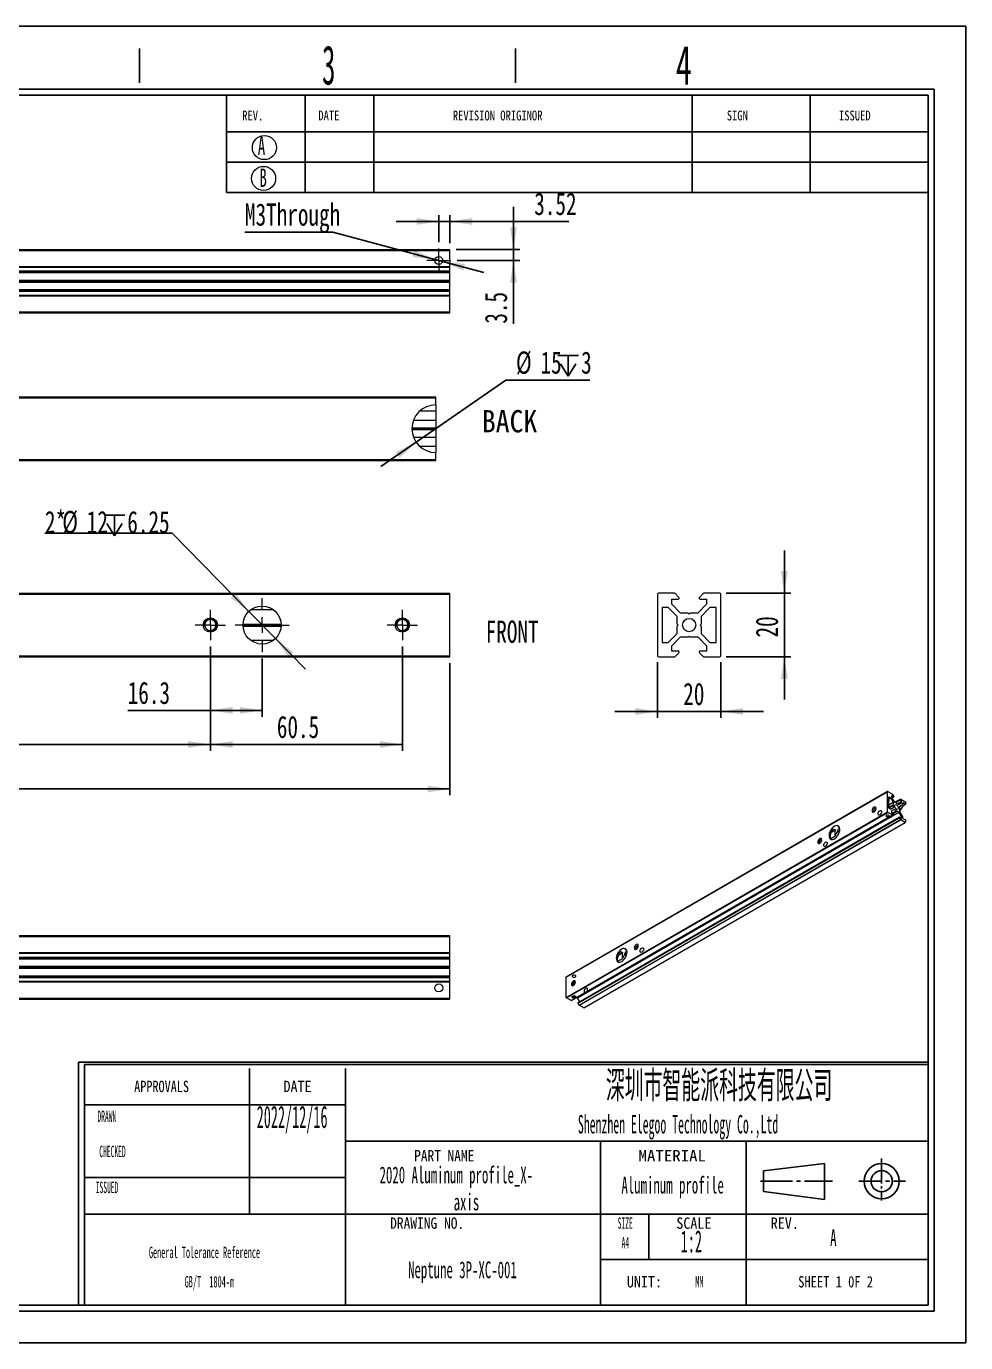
# Model space of a CAD drawing. Header units: millimetres. Extents: x 2 to 295, y 1 to 209.
# Drawn here: x 147.1 to 295.1, y 1.3 to 208.7 of the extents above; entities that cross this region are included whole.
import ezdxf

# ---------------------------------------------------------------- set-up
doc = ezdxf.new("R2010")
doc.units = ezdxf.units.MM
doc.linetypes.add('CENTER', pattern=[10.16, 6.35, -1.27, 1.27, -1.27])
doc.layers.add('DIM', color=5, linetype='Continuous')
doc.layers.add('SLD-0', color=179, linetype='Continuous')
doc.layers.add('中心线', color=1, linetype='CENTER', lineweight=15)
doc.styles.add('SLDTEXTSTYLE0', font='TXT', dxfattribs={"width": 0.56})
doc.styles.add('SLDTEXTSTYLE1', font='TXT', dxfattribs={"width": 0.469})
doc.styles.add('SLDTEXTSTYLE10', font='TXT', dxfattribs={"width": 0.862222})
doc.styles.add('SLDTEXTSTYLE11', font='TXT', dxfattribs={"width": 1.089})
doc.styles.add('SLDTEXTSTYLE12', font='TXT', dxfattribs={"width": 0.56, "bigfont": 'bigfont'})
doc.styles.add('SLDTEXTSTYLE13', font='TXT', dxfattribs={"width": 0.805625})
doc.styles.add('SLDTEXTSTYLE14', font='TXT', dxfattribs={"width": 0.7})
doc.styles.add('SLDTEXTSTYLE16', font='TXT', dxfattribs={"width": 0.915937})
doc.styles.add('SLDTEXTSTYLE3', font='TXT', dxfattribs={"width": 0.484})
doc.styles.add('SLDTEXTSTYLE4', font='TXT', dxfattribs={"width": 0.40535})
doc.styles.add('SLDTEXTSTYLE5', font='TXT', dxfattribs={"width": 0.6})
doc.styles.add('SLDTEXTSTYLE6', font='TXT', dxfattribs={"width": 0.5025})
doc.styles.add('SLDTEXTSTYLE7', font='TXT', dxfattribs={"width": 0.9075})
doc.styles.add('SLDTEXTSTYLE8', font='TXT', dxfattribs={"width": 0.870455})
doc.styles.add('SLDTEXTSTYLE9', font='TXT', dxfattribs={"width": 0.7865})
doc.dimstyles.new('SLDDIMSTYLE0', dxfattribs={"dimtxt": 3.5, "dimasz": 3.5, "dimexe": 0, "dimexo": 0.0625, "dimgap": 0.875, "dimtad": 2, "dimlfac": 2, "dimrnd": 1e-09, "dimzin": 12, "dimdsep": 46, "dimtxsty": 'SLDTEXTSTYLE1', "dimsah": 1, "dimcen": 0.09, "dimadec": 0, "dimazin": 3, "dimtfac": 1, "dimtofl": 0, "dimtmove": 0, "dimatfit": 3, "dimfxl": 0, "dimfrac": 2, "dimtolj": 1, "dimtzin": 12, "dimarcsym": 0})
doc.dimstyles.new('SLDDIMSTYLE2', dxfattribs={"dimtxt": 3.5, "dimasz": 3.5, "dimexe": 0, "dimexo": 0.0625, "dimgap": 0.875, "dimtad": 0, "dimtih": 1, "dimtoh": 1, "dimlfac": 2, "dimrnd": 1e-09, "dimzin": 12, "dimdsep": 46, "dimtxsty": 'SLDTEXTSTYLE1', "dimsah": 1, "dimcen": 0, "dimadec": 0, "dimazin": 3, "dimtfac": 1, "dimtmove": 0, "dimatfit": 3, "dimfxl": 0, "dimfrac": 2, "dimtolj": 1, "dimtzin": 12, "dimarcsym": 0})
doc.dimstyles.new('SLDDIMSTYLE3', dxfattribs={"dimtxt": 3.5, "dimasz": 3.5, "dimexe": 0, "dimexo": 0.0625, "dimgap": 0.875, "dimtad": 2, "dimlfac": 2, "dimrnd": 1e-09, "dimzin": 12, "dimdsep": 46, "dimtxsty": 'SLDTEXTSTYLE1', "dimsah": 1, "dimcen": 0.09, "dimadec": 0, "dimazin": 3, "dimtfac": 1, "dimtmove": 0, "dimatfit": 0, "dimfxl": 0, "dimfrac": 2, "dimtolj": 1, "dimtzin": 12, "dimarcsym": 0})
doc.dimstyles.new('SLDDIMSTYLE4', dxfattribs={"dimtxt": 3.5, "dimasz": 3.5, "dimexe": 0, "dimexo": 0.0625, "dimgap": 0.875, "dimtad": 0, "dimtih": 1, "dimtoh": 1, "dimlfac": 2, "dimrnd": 1e-09, "dimzin": 12, "dimdsep": 46, "dimtxsty": 'SLDTEXTSTYLE1', "dimsah": 1, "dimcen": 0, "dimadec": 0, "dimazin": 3, "dimtfac": 1, "dimtmove": 0, "dimatfit": 3, "dimfxl": 0, "dimfrac": 2, "dimtolj": 1, "dimtzin": 12, "dimarcsym": 0})
doc.dimstyles.new('SLDDIMSTYLE7', dxfattribs={"dimtxt": 3.5, "dimasz": 3.5, "dimexe": 0, "dimexo": 0.0625, "dimgap": 0.875, "dimtad": 0, "dimtih": 1, "dimtoh": 1, "dimlfac": 2, "dimrnd": 1e-09, "dimzin": 12, "dimdsep": 46, "dimtxsty": 'SLDTEXTSTYLE1', "dimsah": 1, "dimcen": 0, "dimadec": 0, "dimazin": 3, "dimtfac": 1, "dimtofl": 0, "dimtmove": 1, "dimatfit": 3, "dimfxl": 0, "dimfrac": 2, "dimtolj": 1, "dimtzin": 12, "dimarcsym": 0})

# ---------------------------------------------------------------- blocks, each defined once
blk = doc.blocks.new('SW_NOTE_0')
at = {"layer": 'SLD-0', "color": 0, "attachment_point": 2, "style": 'SLDTEXTSTYLE0'}
for s, insert, char_height in [('2020 Aluminum profile_X-', (15.08, 3.41), 2.6458), ('axis', (16.67, -0.85), 2.646)]:
    blk.add_mtext(s, dxfattribs=dict(at, insert=insert, char_height=char_height))
blk = doc.blocks.new('SW_NOTE_3')
at = {"layer": 'SLD-0', "color": 0, "char_height": 1.7927, "attachment_point": 2, "style": 'SLDTEXTSTYLE3'}
for s, insert in [('General Tolerance Reference', (12.75, 2.31)), ('GB/T  1804-m', (13.51, -2.32))]:
    blk.add_mtext(s, dxfattribs=dict(at, insert=insert))
blk = doc.blocks.new('_D')
at = {"layer": 'DIM'}
for p, q in [((34.86, 108.5), (34.86, 87.53)), ((213.86, 108.35), (213.86, 87.53)), ((34.86, 88.53), (213.86, 88.53))]:
    blk.add_line(p, q, dxfattribs=at)
for points in [[(34.86, 88.53), (38.36, 87.99), (38.36, 89.07)], [(213.86, 88.53), (210.36, 89.07), (210.36, 87.99)]]:
    blk.add_solid(points, dxfattribs=at)
at = {"layer": 'DIM', "insert": (121.44, 93.04), "char_height": 3.5, "attachment_point": 1, "style": 'SLDTEXTSTYLE14'}
blk.add_mtext('358', dxfattribs=at)
blk = doc.blocks.new('_D_1')
at = {"layer": 'DIM'}
for p, q in [((176.11, 110.97), (176.11, 94.54)), ((206.36, 110.97), (206.36, 94.54)), ((176.11, 95.54), (206.36, 95.54))]:
    blk.add_line(p, q, dxfattribs=at)
for points in [[(176.11, 95.54), (179.61, 95), (179.61, 96.07)], [(206.36, 95.54), (202.86, 96.07), (202.86, 95)]]:
    blk.add_solid(points, dxfattribs=at)
at = {"layer": 'DIM', "insert": (186.59, 100.05), "char_height": 3.5, "attachment_point": 1, "style": 'SLDTEXTSTYLE14'}
blk.add_mtext('60.5', dxfattribs=at)
blk = doc.blocks.new('SW_SYMBOL_HOLE_DEPTH')
at = {"layer": 'DIM', "color": 0}
for p, q in [((0, 875), (800, 875)), ((100, 555), (400, 75)), ((400, 875), (400, 75)), ((700, 555), (400, 75))]:
    blk.add_line(p, q, dxfattribs=at)
blk = doc.blocks.new('_D_4')
at = {"layer": 'DIM'}
for p, q in [((170.07, 128.82), (150.05, 128.82)), ((182.16, 116.49), (170.07, 128.82)), ((186.36, 112.21), (182.16, 116.49)), ((186.36, 112.21), (191.08, 107.4))]:
    blk.add_line(p, q, dxfattribs=at)
for points in [[(182.16, 116.49), (180.09, 119.37), (179.33, 118.61)], [(186.36, 112.21), (188.43, 109.33), (189.2, 110.09)]]:
    blk.add_solid(points, dxfattribs=at)
at = {"layer": 'DIM', "xscale": 0.004072727272727273, "yscale": 0.004072727272727273, "zscale": 0.004072727272727273}
blk.add_blockref('SW_SYMBOL_HOLE_DEPTH', (159.37, 128.1), dxfattribs=at)
at = {"layer": 'DIM', "char_height": 3.5, "attachment_point": 1, "style": 'SLDTEXTSTYLE14'}
for s, insert in [('2*', (150.05, 132.33)), ('%%c', (152.78, 132.33)), ('12', (156.64, 132.33)), ('6.25', (163.03, 132.33))]:
    blk.add_mtext(s, dxfattribs=dict(at, insert=insert))
blk = doc.blocks.new('_D_7')
at = {"layer": 'DIM'}
for p, q in [((73.91, 113.35), (73.91, 94.54)), ((176.11, 110.97), (176.11, 94.54)), ((73.91, 95.54), (176.11, 95.54))]:
    blk.add_line(p, q, dxfattribs=at)
for points in [[(73.91, 95.54), (77.41, 95), (77.41, 96.07)], [(176.11, 95.54), (172.61, 96.07), (172.61, 95)]]:
    blk.add_solid(points, dxfattribs=at)
at = {"layer": 'DIM', "char_height": 3.5, "attachment_point": 1, "style": 'SLDTEXTSTYLE14'}
for s, insert in [('204.4', (125.65, 100.05)), ('%%p', (132.46, 100.05)), ('0.05', (134.9, 100.05))]:
    blk.add_mtext(s, dxfattribs=dict(at, insert=insert))
blk = doc.blocks.new('_D_8')
at = {"layer": 'DIM'}
for p, q in [((176.11, 110.97), (176.11, 99.91)), ((184.26, 109.1), (184.26, 99.91)), ((176.11, 100.91), (163.09, 100.91)), ((176.11, 100.91), (184.26, 100.91))]:
    blk.add_line(p, q, dxfattribs=at)
for points in [[(176.11, 100.91), (179.61, 100.37), (179.61, 101.45)], [(184.26, 100.91), (180.76, 101.45), (180.76, 100.37)]]:
    blk.add_solid(points, dxfattribs=at)
at = {"layer": 'DIM', "insert": (163.09, 105.42), "char_height": 3.5, "attachment_point": 1, "style": 'SLDTEXTSTYLE14'}
blk.add_mtext('16.3', dxfattribs=at)
blk = doc.blocks.new('SW_CENTERMARKSYMBOL_3')
at = {"layer": '中心线', "color": 0}
for p, q in [((0, 1.25), (0, 2.375)), ((-1.25, 0), (-2.375, 0)), ((0, 0), (-1.25, 0)), ((0, 0), (0, 1.25)), ((0, 0), (0, -1.25)), ((0, 0), (1.25, 0)), ((1.25, 0), (2.375, 0)), ((0, -1.25), (0, -2.375))]:
    blk.add_line(p, q, dxfattribs=at)
blk = doc.blocks.new('SW_CENTERMARKSYMBOL_4')
at = {"layer": '中心线', "color": 0}
for p, q in [((0, 2.5), (0, 4.25)), ((-2.5, 0), (-4.25, 0)), ((0, 0), (-1.25, 0)), ((0, 0), (0, 1.25)), ((0, 0), (0, -1.25)), ((0, 0), (1.25, 0)), ((2.5, 0), (4.25, 0)), ((0, -2.5), (0, -4.25))]:
    blk.add_line(p, q, dxfattribs=at)
blk = doc.blocks.new('SW_CENTERMARKSYMBOL_5')
at = {"layer": '中心线', "color": 0}
for p, q in [((0, 1.25), (0, 2.375)), ((-1.25, 0), (-2.375, 0)), ((0, 0), (-1.25, 0)), ((0, 0), (0, 1.25)), ((0, 0), (0, -1.25)), ((0, 0), (1.25, 0)), ((1.25, 0), (2.375, 0)), ((0, -1.25), (0, -2.375))]:
    blk.add_line(p, q, dxfattribs=at)
blk = doc.blocks.new('_D_12')
at = {"layer": 'DIM'}
for p, q in [((212.1, 174.66), (212.1, 178.94)), ((213.86, 174.53), (213.86, 178.94)), ((212.1, 177.94), (205.37, 177.94)), ((213.86, 177.94), (212.1, 177.94)), ((213.86, 177.94), (232.58, 177.94))]:
    blk.add_line(p, q, dxfattribs=at)
for points in [[(212.1, 177.94), (208.6, 178.48), (208.6, 177.4)], [(213.86, 177.94), (217.36, 177.4), (217.36, 178.48)]]:
    blk.add_solid(points, dxfattribs=at)
at = {"layer": 'DIM', "insert": (227.14, 182.45), "char_height": 3.5, "attachment_point": 1, "style": 'SLDTEXTSTYLE14'}
blk.add_mtext('3.52', dxfattribs=at)
blk = doc.blocks.new('_D_13')
at = {"layer": 'DIM'}
for p, q in [((223.86, 173.53), (223.86, 180.26)), ((214.86, 173.53), (224.86, 173.53)), ((223.86, 173.53), (223.86, 171.78)), ((214.98, 171.78), (224.86, 171.78)), ((223.86, 171.78), (223.86, 161.83))]:
    blk.add_line(p, q, dxfattribs=at)
for points in [[(223.86, 173.53), (224.4, 177.03), (223.32, 177.03)], [(223.86, 171.78), (223.32, 168.28), (224.4, 168.28)]]:
    blk.add_solid(points, dxfattribs=at)
at = {"layer": 'DIM', "insert": (219.35, 161.83), "char_height": 3.5, "attachment_point": 1, "rotation": 90, "style": 'SLDTEXTSTYLE14'}
blk.add_mtext('3.5', dxfattribs=at)
blk = doc.blocks.new('_D_14')
at = {"layer": 'DIM'}
for p, q in [((195.41, 176.26), (181.57, 176.26)), ((211.5, 171.94), (195.41, 176.26)), ((212.71, 171.62), (211.5, 171.94)), ((212.71, 171.62), (219.21, 169.88))]:
    blk.add_line(p, q, dxfattribs=at)
for points in [[(211.5, 171.94), (208.26, 173.37), (207.98, 172.33)], [(212.71, 171.62), (215.95, 170.19), (216.23, 171.24)]]:
    blk.add_solid(points, dxfattribs=at)
at = {"layer": 'DIM', "insert": (181.57, 180.77), "char_height": 3.5, "attachment_point": 1, "style": 'SLDTEXTSTYLE14'}
blk.add_mtext('M3Through', dxfattribs=at)
blk = doc.blocks.new('SW_CENTERMARKSYMBOL_7')
at = {"layer": '中心线', "color": 0}
for p, q in [((-1.25, 0), (-1.875, 0)), ((0, 0), (-1.25, 0)), ((0, 1.25), (0, 1.875)), ((0, 0), (0, 1.25)), ((0, 0), (0, -1.25)), ((0, 0), (1.25, 0)), ((1.25, 0), (1.875, 0)), ((0, -1.25), (0, -1.875))]:
    blk.add_line(p, q, dxfattribs=at)
blk = doc.blocks.new('_D_15')
at = {"layer": 'DIM'}
for p, q in [((246.54, 108.5), (246.54, 99.74)), ((256.54, 108.5), (256.54, 99.74)), ((246.54, 100.74), (239.81, 100.74)), ((256.54, 100.74), (246.54, 100.74)), ((256.54, 100.74), (263.27, 100.74))]:
    blk.add_line(p, q, dxfattribs=at)
for points in [[(246.54, 100.74), (243.04, 101.28), (243.04, 100.2)], [(256.54, 100.74), (260.04, 100.2), (260.04, 101.28)]]:
    blk.add_solid(points, dxfattribs=at)
at = {"layer": 'DIM', "insert": (250.61, 105.25), "char_height": 3.5, "attachment_point": 1, "style": 'SLDTEXTSTYLE14'}
blk.add_mtext('20', dxfattribs=at)
blk = doc.blocks.new('_D_16')
at = {"layer": 'DIM'}
for p, q in [((266.54, 119.35), (266.54, 126.08)), ((257.39, 119.35), (267.54, 119.35)), ((266.54, 109.35), (266.54, 119.35)), ((257.39, 109.35), (267.54, 109.35)), ((266.54, 109.35), (266.54, 102.62))]:
    blk.add_line(p, q, dxfattribs=at)
for points in [[(266.54, 119.35), (267.08, 122.85), (266, 122.85)], [(266.54, 109.35), (266, 105.85), (267.08, 105.85)]]:
    blk.add_solid(points, dxfattribs=at)
at = {"layer": 'DIM', "insert": (262.03, 112.39), "char_height": 3.5, "attachment_point": 1, "rotation": 90, "style": 'SLDTEXTSTYLE14'}
blk.add_mtext('20', dxfattribs=at)
blk = doc.blocks.new('_D_17')
at = {"layer": 'DIM'}
for p, q in [((208.53, 143.15), (222.67, 152.94)), ((222.67, 152.94), (235.88, 152.94)), ((208.53, 143.15), (202.99, 139.32))]:
    blk.add_line(p, q, dxfattribs=at)
blk.add_solid([(208.53, 143.15), (205.34, 141.6), (205.96, 140.72)], dxfattribs=at)
at = {"layer": 'DIM', "xscale": 0.004072727272727273, "yscale": 0.004072727272727273, "zscale": 0.004072727272727273}
blk.add_blockref('SW_SYMBOL_HOLE_DEPTH', (230.85, 153.23), dxfattribs=at)
at = {"layer": 'DIM', "char_height": 3.5, "attachment_point": 1, "style": 'SLDTEXTSTYLE14'}
for s, insert in [('%%c', (224.26, 157.45)), ('15', (228.13, 157.45)), ('3', (234.52, 157.45))]:
    blk.add_mtext(s, dxfattribs=dict(at, insert=insert))

msp = doc.modelspace()

# ---------------------------------------------------------------- linework, layer by layer
at = {"color": 7, "linetype": 'Continuous', "lineweight": 15}
for p, q in [((34.862, 173.5331), (213.862, 173.5331)), ((34.862, 173.3831), (213.862, 173.3831)), ((213.862, 173.3831), (213.862, 173.5331)), ((213.862, 170.8452), (213.862, 173.3831)), ((34.862, 170.8452), (213.862, 170.8452)), ((34.862, 170.7391), (213.862, 170.7391)), ((34.862, 170.1391), (213.862, 170.1391)), ((34.862, 170.0952), (213.862, 170.0952)), ((213.862, 170.7391), (213.862, 170.8452)), ((213.862, 170.1391), (213.862, 170.7391)), ((213.862, 170.0952), (213.862, 170.1391)), ((213.862, 169.8777), (213.862, 170.0952)), ((34.862, 169.8777), (213.862, 169.8777)), ((34.862, 168.6831), (213.862, 168.6831)), ((34.862, 168.5331), (213.862, 168.5331)), ((34.862, 168.3831), (213.862, 168.3831)), ((213.862, 168.6831), (213.862, 169.8777)), ((213.862, 168.5331), (213.862, 168.6831)), ((213.862, 168.3831), (213.862, 168.5331)), ((213.862, 167.1884), (213.862, 168.3831)), ((34.862, 167.1884), (213.862, 167.1884)), ((213.862, 166.9709), (34.862, 166.9709)), ((34.862, 166.927), (213.862, 166.927)), ((34.862, 166.327), (213.862, 166.327)), ((34.862, 166.2209), (213.862, 166.2209)), ((213.862, 166.9709), (213.862, 167.1884)), ((213.862, 166.927), (213.862, 166.9709)), ((213.862, 166.327), (213.862, 166.927)), ((213.862, 166.2209), (213.862, 166.327)), ((213.862, 163.6831), (213.862, 166.2209)), ((34.862, 163.6831), (213.862, 163.6831)), ((34.862, 163.5331), (213.862, 163.5331)), ((213.862, 163.5331), (213.862, 163.6831)), ((32.612, 150.2848), (211.612, 150.2848)), ((32.612, 150.1348), (211.612, 150.1348)), ((211.612, 150.1348), (211.612, 150.2848)), ((211.612, 149.0348), (211.612, 150.1348)), ((211.612, 148.0348), (209.0625, 148.0348)), ((211.612, 149.0348), (211.612, 148.0348)), ((211.612, 148.0348), (211.612, 146.6295)), ((207.862, 145.2848), (211.612, 145.2848)), ((207.865, 145.4348), (211.612, 145.4348)), ((208.1114, 146.6295), (211.612, 146.6295)), ((211.612, 146.6295), (211.612, 145.4348)), ((211.612, 145.4348), (211.612, 145.2848)), ((211.612, 145.2848), (211.612, 145.1348)), ((207.865, 145.1348), (211.612, 145.1348)), ((208.1114, 143.9402), (211.612, 143.9402)), ((211.612, 145.1348), (211.612, 143.9402)), ((211.612, 143.9402), (211.612, 142.5348)), ((209.0625, 142.5348), (211.612, 142.5348)), ((211.612, 142.5348), (211.612, 141.5348)), ((211.612, 140.4348), (211.612, 141.5348)), ((32.612, 140.4348), (211.612, 140.4348)), ((32.612, 140.2848), (211.612, 140.2848)), ((211.612, 140.2848), (211.612, 140.4348)), ((34.862, 119.3487), (213.862, 119.3487)), ((34.862, 119.1987), (213.862, 119.1987)), ((213.862, 119.1987), (213.862, 119.3487)), ((213.862, 109.4987), (213.862, 119.1987)), ((246.5424, 119.1987), (246.5424, 109.4987)), ((249.2303, 119.3487), (246.6924, 119.3487)), ((248.7924, 118.4487), (249.8303, 118.4487)), ((248.7924, 117.629), (248.7924, 118.4487)), ((249.9363, 118.7047), (249.3363, 119.3047)), ((253.7485, 119.3047), (253.1485, 118.7047)), ((253.2545, 118.4487), (254.2924, 118.4487)), ((256.3924, 119.3487), (253.8545, 119.3487)), ((254.2924, 118.4487), (254.2924, 117.629)), ((256.5424, 109.4987), (256.5424, 119.1987)), ((186.0549, 116.754), (182.4691, 116.754)), ((247.2924, 117.0987), (247.2924, 111.5987)), ((248.2621, 117.0987), (247.2924, 117.0987)), ((249.6674, 115.6933), (248.2621, 117.0987)), ((250.1977, 116.2237), (248.7924, 117.629)), ((251.3924, 116.2237), (250.1977, 116.2237)), ((251.5424, 116.0737), (251.3924, 116.2237)), ((251.6924, 116.2237), (251.5424, 116.0737)), ((252.8871, 116.2237), (251.6924, 116.2237)), ((254.2924, 117.629), (252.8871, 116.2237)), ((254.8227, 117.0987), (253.4174, 115.6933)), ((255.7924, 117.0987), (254.8227, 117.0987)), ((255.7924, 111.5987), (255.7924, 117.0987)), ((174.987, 114.3487), (175.237, 114.3487)), ((174.9971, 114.4987), (175.25, 114.4987)), ((174.9971, 114.1987), (175.25, 114.1987)), ((176.9741, 114.4987), (177.227, 114.4987)), ((176.9741, 114.1987), (177.227, 114.1987)), ((176.987, 114.3487), (177.237, 114.3487)), ((181.262, 114.3487), (187.262, 114.3487)), ((181.2658, 114.4987), (187.2583, 114.4987)), ((181.2658, 114.1987), (187.2583, 114.1987)), ((205.237, 114.3487), (205.487, 114.3487)), ((205.2471, 114.4987), (205.5, 114.4987)), ((205.2471, 114.1987), (205.5, 114.1987)), ((207.2241, 114.4987), (207.477, 114.4987)), ((207.2241, 114.1987), (207.477, 114.1987)), ((207.237, 114.3487), (207.487, 114.3487)), ((249.6674, 114.4987), (249.6674, 115.6933)), ((249.8174, 114.3487), (249.6674, 114.4987)), ((249.6674, 114.1987), (249.8174, 114.3487)), ((249.6674, 113.004), (249.6674, 114.1987)), ((252.1228, 115.2237), (252.0488, 115.2237)), ((253.4174, 114.4987), (253.2674, 114.3487)), ((253.2674, 114.3487), (253.4174, 114.1987)), ((253.4174, 115.6933), (253.4174, 114.4987)), ((253.4174, 114.1987), (253.4174, 113.004)), ((248.2621, 111.5987), (249.6674, 113.004)), ((248.7924, 111.0683), (250.1977, 112.4737)), ((250.1977, 112.4737), (251.3924, 112.4737)), ((251.3924, 112.4737), (251.5424, 112.6237)), ((251.5424, 112.6237), (251.6924, 112.4737)), ((251.6924, 112.4737), (252.8871, 112.4737)), ((252.8871, 112.4737), (254.2924, 111.0683)), ((253.4174, 113.004), (254.8227, 111.5987)), ((182.4691, 111.9433), (186.0549, 111.9433)), ((247.2924, 111.5987), (248.2621, 111.5987)), ((248.7924, 110.2487), (248.7924, 111.0683)), ((249.8303, 110.2487), (248.7924, 110.2487)), ((249.3363, 109.3926), (249.9363, 109.9926)), ((253.1485, 109.9926), (253.7485, 109.3926)), ((254.2924, 110.2487), (253.2545, 110.2487)), ((254.2924, 111.0683), (254.2924, 110.2487)), ((254.8227, 111.5987), (255.7924, 111.5987)), ((34.862, 109.4987), (213.862, 109.4987)), ((34.862, 109.3487), (213.862, 109.3487)), ((213.862, 109.3487), (213.862, 109.4987)), ((246.6924, 109.3487), (249.2303, 109.3487)), ((253.8545, 109.3487), (256.3924, 109.3487)), ((232.1699, 58.855), (282.7988, 88.0824)), ((282.8112, 88.1099), (232.1823, 58.8825)), ((282.7988, 84.9142), (282.7988, 88.0824)), ((282.8412, 88.1069), (283.559, 87.6925)), ((283.0109, 87.2741), (283.2852, 87.1157)), ((283.0109, 85.4777), (283.0109, 87.2741)), ((283.0109, 86.9574), (283.2852, 87.1157)), ((283.2852, 87.1157), (283.6826, 86.4273)), ((283.7287, 87.3006), (283.4352, 87.4701)), ((283.4352, 87.4701), (283.4352, 87.2024)), ((283.4352, 87.2024), (283.8326, 86.5139)), ((283.4748, 87.1337), (283.7587, 87.2976)), ((283.589, 87.6609), (283.7587, 87.3669)), ((283.0109, 86.0395), (283.6826, 86.4273)), ((283.0109, 85.6493), (283.6826, 86.0371)), ((283.0109, 85.5513), (283.7251, 85.9636)), ((283.0109, 85.5513), (283.6826, 85.9391)), ((283.2852, 85.3194), (283.0109, 85.4777)), ((283.2851, 85.3194), (283.6826, 85.5489)), ((283.6826, 85.5489), (283.2852, 85.3194)), ((283.8326, 85.2891), (283.4352, 85.0595)), ((283.4352, 85.0595), (283.4352, 84.7918)), ((283.5411, 84.7307), (284.1705, 85.094)), ((283.626, 84.6817), (284.2554, 85.045)), ((283.6826, 86.4273), (283.6826, 86.0371)), ((283.6826, 86.0371), (283.7251, 85.9636)), ((283.7251, 85.9636), (283.6826, 85.9391)), ((283.6826, 85.9391), (283.6826, 85.5489)), ((283.8326, 86.5139), (284.1705, 86.3188)), ((284.1705, 85.094), (283.8326, 85.2891)), ((283.9653, 86.4373), (284.8369, 86.9405)), ((284.1705, 86.3188), (284.213, 86.2453)), ((284.213, 85.1185), (284.1705, 85.094)), ((284.213, 86.2453), (284.2554, 86.2698)), ((284.213, 86.2453), (284.2554, 86.2698)), ((284.2554, 85.045), (284.213, 85.1185)), ((284.2554, 86.2698), (284.5933, 86.0748)), ((284.5933, 84.85), (284.2554, 85.045)), ((284.3614, 86.2087), (284.9908, 86.572)), ((284.5932, 86.0748), (284.9908, 86.3043)), ((284.5933, 86.0748), (284.9908, 86.3043)), ((284.6672, 86.8425), (284.8369, 86.9405)), ((284.9908, 86.572), (284.6972, 86.7415)), ((284.7009, 85.4003), (284.7433, 85.4248)), ((284.7433, 85.3268), (284.7009, 85.4003)), ((284.7433, 85.815), (285.1408, 86.0445)), ((284.7433, 85.7433), (285.2029, 86.0086)), ((284.7433, 85.4248), (284.7433, 85.815)), ((284.7433, 84.9366), (284.7433, 85.3268)), ((284.8669, 86.9375), (285.5848, 86.5231)), ((284.9908, 86.3043), (284.9908, 86.572)), ((285.1408, 86.0445), (285.2029, 86.0086)), ((285.6272, 86.0903), (285.2029, 86.3353)), ((285.2029, 86.0086), (285.2029, 86.3353)), ((285.6272, 86.4496), (285.6272, 86.0903)), ((232.1699, 55.6868), (282.7988, 84.9142)), ((232.2123, 55.6134), (282.8412, 84.8408)), ((232.9302, 55.199), (283.559, 84.4264)), ((232.9602, 55.196), (283.589, 84.4234)), ((233.9645, 55.6226), (284.5933, 84.85)), ((284.6672, 84.0662), (234.0384, 54.8388)), ((234.0384, 54.7695), (284.6672, 83.9969)), ((234.2081, 54.4756), (284.8369, 83.703)), ((234.2381, 54.4439), (284.8669, 83.6713)), ((234.9559, 54.0295), (285.5848, 83.2569)), ((234.9859, 54.0266), (285.6148, 83.254)), ((280.5714, 84.9676), (280.5851, 84.8688)), ((283.559, 84.4264), (282.8412, 84.8408)), ((283.4352, 84.7918), (283.7287, 84.6224)), ((283.7587, 84.5214), (283.589, 84.4234)), ((284.9908, 84.1615), (284.5933, 84.85)), ((284.8369, 83.703), (284.6672, 83.9969)), ((284.6972, 84.0632), (284.9908, 83.8938)), ((285.1408, 84.2481), (284.7433, 84.9366)), ((284.7589, 84.0276), (284.9908, 84.1615)), ((285.5848, 83.2569), (284.8669, 83.6713)), ((284.9908, 83.8938), (284.9908, 84.1615)), ((285.2029, 84.2122), (285.1408, 84.2481)), ((285.2029, 83.8856), (285.2029, 84.2122)), ((285.2029, 83.8856), (285.6272, 83.6407)), ((285.6272, 83.6407), (285.6272, 83.2814)), ((273.8418, 80.7463), (274.552, 81.1563)), ((273.9558, 81.73), (274.5739, 82.0868)), ((274.2996, 82.2452), (274.5739, 82.0868)), ((275.2504, 81.9059), (274.8034, 81.6478)), ((275.2044, 82.5059), (274.9779, 82.6367)), ((274.9779, 82.6367), (275.1232, 82.6269)), ((272.0154, 80.0283), (272.0291, 79.9295)), ((274.3162, 80.6299), (274.537, 80.7574)), ((34.862, 65.436), (213.862, 65.436)), ((34.862, 65.286), (213.862, 65.286)), ((213.862, 65.286), (213.862, 65.436)), ((213.862, 62.7482), (213.862, 65.286)), ((34.862, 62.7482), (213.862, 62.7482)), ((34.862, 62.6421), (213.862, 62.6421)), ((213.862, 62.6421), (213.862, 62.7482)), ((213.862, 62.0421), (213.862, 62.6421)), ((240.439, 62.3812), (241.057, 62.738)), ((240.7828, 62.8963), (241.057, 62.738)), ((241.7335, 62.557), (241.2865, 62.299)), ((241.6875, 63.1571), (241.461, 63.2878)), ((241.461, 63.2878), (241.6063, 63.278)), ((243.1089, 63.3409), (243.1226, 63.2421)), ((34.862, 62.0421), (213.862, 62.0421)), ((34.862, 61.9982), (213.862, 61.9982)), ((34.862, 61.7807), (213.862, 61.7807)), ((34.862, 60.586), (213.862, 60.586)), ((34.862, 60.436), (213.862, 60.436)), ((34.862, 60.286), (213.862, 60.286)), ((213.862, 61.9982), (213.862, 62.0421)), ((213.862, 61.7807), (213.862, 61.9982)), ((213.862, 60.586), (213.862, 61.7807)), ((213.862, 60.436), (213.862, 60.586)), ((213.862, 60.286), (213.862, 60.436)), ((213.862, 59.0914), (213.862, 60.286)), ((240.3249, 61.3974), (241.0351, 61.8074)), ((240.7993, 61.2811), (241.0202, 61.4086)), ((34.862, 59.0914), (213.862, 59.0914)), ((213.862, 58.8739), (34.862, 58.8739)), ((34.862, 58.83), (213.862, 58.83)), ((34.862, 58.23), (213.862, 58.23)), ((34.862, 58.1239), (213.862, 58.1239)), ((213.862, 58.8739), (213.862, 59.0914)), ((213.862, 58.83), (213.862, 58.8739)), ((213.862, 58.23), (213.862, 58.83)), ((213.862, 58.1239), (213.862, 58.23)), ((213.862, 55.586), (213.862, 58.1239)), ((232.1699, 55.6868), (232.1699, 58.855)), ((233.2094, 57.6261), (233.2231, 57.5273)), ((34.862, 55.586), (213.862, 55.586)), ((34.862, 55.436), (213.862, 55.436)), ((213.862, 55.436), (213.862, 55.586)), ((232.9302, 55.199), (232.2123, 55.6134)), ((233.9645, 55.6226), (233.8318, 55.6992)), ((234.3223, 55.0027), (233.9645, 55.6226)), ((234.2081, 54.4756), (234.0384, 54.7695)), ((234.9559, 54.0295), (234.2381, 54.4439))]:
    msp.add_line(p, q, dxfattribs=at)
at = {"color": 8, "linetype": 'Continuous', "lineweight": 15}
for p, q in [((283.466, 87.149), (283.7287, 87.3006)), ((283.9654, 86.4373), (284.6672, 86.8425)), ((284.0678, 86.3781), (284.6972, 86.7415))]:
    msp.add_line(p, q, dxfattribs=at)
at = {"color": 7, "linetype": 'Continuous', "lineweight": 15, "flags": 128}
for points in [[(283.7587, 87.3669), (283.7661, 87.3511), (283.7703, 87.3351), (283.7709, 87.3204), (283.7679, 87.3082), (283.7615, 87.2996), (283.7523, 87.2953), (283.741, 87.2956), (283.7287, 87.3006)], [(280.6774, 85.6412), (280.5557, 85.5429), (280.4524, 85.4037), (280.3835, 85.2446), (280.3592, 85.09), (280.3835, 84.9634), (280.4524, 84.884), (280.5557, 84.864), (280.6774, 84.9063), (280.7992, 85.0045), (280.9024, 85.1438), (280.9714, 85.3028), (280.9956, 85.4574), (280.9714, 85.584), (280.9024, 85.6634), (280.7992, 85.6835), (280.6774, 85.6412)], [(283.916, 85.8534), (283.9386, 85.9716), (284.003, 86.0457), (284.0993, 86.0644), (284.213, 86.0249), (284.3266, 85.9332), (284.423, 85.8032), (284.4874, 85.6548), (284.51, 85.5105), (284.4874, 85.3923), (284.423, 85.3182), (284.3266, 85.2995), (284.213, 85.339), (284.0993, 85.4307), (284.003, 85.5607), (283.9386, 85.7091), (283.916, 85.8534)], [(284.6972, 86.7415), (284.6849, 86.7507), (284.6737, 86.7634), (284.6644, 86.7783), (284.658, 86.7944), (284.655, 86.8101), (284.6556, 86.8241), (284.6598, 86.8352), (284.6672, 86.8425)], [(282.6191, 84.1901), (282.565, 84.2369), (282.5459, 84.2921), (282.565, 84.3474), (282.6191, 84.3942), (282.7003, 84.4255), (282.7959, 84.4365), (282.8916, 84.4255), (282.9727, 84.3942), (283.0269, 84.3474), (283.0459, 84.2921), (283.0269, 84.2369), (282.9727, 84.1901), (282.8916, 84.1588), (282.7959, 84.1478), (282.7003, 84.1588), (282.6191, 84.1901)], [(283.7287, 84.6224), (283.741, 84.6131), (283.7523, 84.6005), (283.7615, 84.5855), (283.7679, 84.5695), (283.7709, 84.5538), (283.7703, 84.5398), (283.7661, 84.5287), (283.7587, 84.5214)], [(284.6672, 83.9969), (284.6598, 84.0128), (284.6556, 84.0287), (284.655, 84.0434), (284.658, 84.0556), (284.6644, 84.0643), (284.6737, 84.0686), (284.6849, 84.0682), (284.6972, 84.0632)], [(274.4266, 82.6451), (274.2156, 82.4924), (274.0178, 82.2879), (273.8458, 82.0442), (273.7102, 81.7766), (273.6196, 81.5021), (273.5798, 81.2378), (273.5931, 81.0004), (273.6588, 80.8048), (273.7728, 80.6632), (273.9279, 80.5846), (274.1143, 80.5738), (274.3203, 80.6317), (274.533, 80.7545), (274.739, 80.9345), (274.9254, 81.1604), (275.0804, 81.4181), (275.1944, 81.6912), (275.2601, 81.9628), (275.2735, 82.2156), (275.2336, 82.4339), (275.1431, 82.6038), (275.0075, 82.7148), (274.8354, 82.7598), (274.6376, 82.7361), (274.4266, 82.6451)], [(273.9422, 80.5811), (273.8528, 80.7196), (273.7973, 80.9311), (273.7973, 81.1829), (273.8528, 81.4584), (273.9603, 81.7396), (274.1126, 82.0077), (274.2996, 82.2452)], [(272.1214, 80.7019), (271.9997, 80.6036), (271.8964, 80.4644), (271.8275, 80.3054), (271.8033, 80.1508), (271.8275, 80.0241), (271.8964, 79.9447), (271.9997, 79.9247), (272.1214, 79.967), (272.2432, 80.0653), (272.3464, 80.2045), (272.4154, 80.3636), (272.4396, 80.5181), (272.4154, 80.6448), (272.3464, 80.7242), (272.2432, 80.7442), (272.1214, 80.7019)], [(240.9098, 63.2962), (240.6987, 63.1436), (240.501, 62.939), (240.3289, 62.6953), (240.1933, 62.4278), (240.1028, 62.1532), (240.0629, 61.889), (240.0763, 61.6516), (240.142, 61.4559), (240.256, 61.3143), (240.411, 61.2357), (240.5974, 61.225), (240.8034, 61.2828), (241.0161, 61.4056), (241.2221, 61.5856), (241.4085, 61.8115), (241.5636, 62.0692), (241.6775, 62.3424), (241.7433, 62.6139), (241.7566, 62.8667), (241.7168, 63.085), (241.6262, 63.2549), (241.4906, 63.3659), (241.3185, 63.411), (241.1208, 63.3872), (240.9098, 63.2962)], [(240.4253, 61.2322), (240.336, 61.3708), (240.2804, 61.5822), (240.2804, 61.834), (240.336, 62.1096), (240.4434, 62.3907), (240.5957, 62.6589), (240.7828, 62.8963)], [(243.2149, 64.0145), (243.0932, 63.9163), (242.9899, 63.777), (242.9209, 63.618), (242.8967, 63.4634), (242.9209, 63.3368), (242.9899, 63.2574), (243.0932, 63.2373), (243.2149, 63.2796), (243.3367, 63.3779), (243.4399, 63.5171), (243.5089, 63.6762), (243.5331, 63.8308), (243.5089, 63.9574), (243.4399, 64.0368), (243.3367, 64.0568), (243.2149, 64.0145)], [(233.3154, 58.2997), (233.1937, 58.2014), (233.0904, 58.0622), (233.0215, 57.9031), (232.9972, 57.7485), (233.0215, 57.6219), (233.0904, 57.5425), (233.1937, 57.5224), (233.3154, 57.5648), (233.4372, 57.663), (233.5404, 57.8023), (233.6094, 57.9613), (233.6336, 58.1159), (233.6094, 58.2425), (233.5404, 58.3219), (233.4372, 58.342), (233.3154, 58.2997)], [(233.2251, 55.6592), (233.1709, 55.706), (233.1519, 55.7612), (233.1709, 55.8165), (233.2251, 55.8633), (233.3062, 55.8946), (233.4019, 55.9056), (233.4976, 55.8946), (233.5787, 55.8633), (233.6329, 55.8165), (233.6519, 55.7612), (233.6329, 55.706), (233.5787, 55.6592), (233.4976, 55.6279), (233.4019, 55.6169), (233.3062, 55.6279), (233.2251, 55.6592)], [(234.0384, 54.7695), (234.031, 54.7853), (234.0268, 54.8013), (234.0262, 54.816), (234.0292, 54.8282), (234.0356, 54.8369), (234.0384, 54.8388)]]:
    msp.add_lwpolyline(points, dxfattribs=at)
at = {"color": 7, "linetype": 'Continuous', "lineweight": 0, "flags": 128}
for points in [[(281.8442, 84.9268), (281.8226, 84.7893), (281.7613, 84.648), (281.6696, 84.5242), (281.5613, 84.4369), (281.4531, 84.3992), (281.3613, 84.4171), (281.3, 84.4876), (281.2785, 84.6002), (281.3, 84.7376), (281.3613, 84.879), (281.4531, 85.0027), (281.5613, 85.0901), (281.6696, 85.1277), (281.7613, 85.1099), (281.8226, 85.0393), (281.8442, 84.9268)], [(273.2882, 79.9875), (273.2666, 79.8501), (273.2053, 79.7087), (273.1136, 79.5849), (273.0053, 79.4976), (272.8971, 79.46), (272.8053, 79.4778), (272.744, 79.5484), (272.7225, 79.6609), (272.744, 79.7983), (272.8053, 79.9397), (272.8971, 80.0635), (273.0053, 80.1508), (273.1136, 80.1884), (273.2053, 80.1706), (273.2666, 80.1), (273.2882, 79.9875)], [(244.3816, 63.3001), (244.3601, 63.1627), (244.2988, 63.0213), (244.207, 62.8976), (244.0988, 62.8102), (243.9906, 62.7726), (243.8988, 62.7904), (243.8375, 62.861), (243.816, 62.9735), (243.8375, 63.111), (243.8988, 63.2523), (243.9906, 63.3761), (244.0988, 63.4634), (244.207, 63.5011), (244.2988, 63.4832), (244.3601, 63.4127), (244.3816, 63.3001)], [(233.1898, 58.9049), (233.2871, 58.8674), (233.4019, 58.8542), (233.5167, 58.8674), (233.614, 58.9049), (233.6791, 58.9611), (233.7019, 59.0274), (233.6791, 59.0937), (233.614, 59.1499), (233.5167, 59.1874), (233.4019, 59.2006), (233.2871, 59.1874), (233.1898, 59.1499), (233.1247, 59.0937), (233.1019, 59.0274), (233.1247, 58.9611), (233.1898, 58.9049)], [(234.9771, 56.6464), (234.9987, 56.5338), (235.06, 56.4632), (235.1517, 56.4454), (235.26, 56.483), (235.3682, 56.5704), (235.46, 56.6942), (235.5213, 56.8355), (235.5428, 56.9729), (235.5213, 57.0855), (235.46, 57.1561), (235.3682, 57.1739), (235.26, 57.1363), (235.1517, 57.0489), (235.06, 56.9252), (234.9987, 56.7838), (234.9771, 56.6464)], [(233.614, 55.8837), (233.6791, 55.8275), (233.7019, 55.7612), (233.6791, 55.695), (233.614, 55.6388), (233.5167, 55.6012), (233.4019, 55.5881), (233.2871, 55.6012), (233.1898, 55.6388), (233.1247, 55.695), (233.1019, 55.7612), (233.1247, 55.8275), (233.1898, 55.8837), (233.2871, 55.9213), (233.4019, 55.9344), (233.5167, 55.9213), (233.614, 55.8837)]]:
    msp.add_lwpolyline(points, dxfattribs=at)
at = {"color": 7, "linetype": 'Continuous', "lineweight": 15}
for centre, radius in [((212.102, 171.7831), 0.625), ((184.262, 114.3487), 3), ((176.112, 114.3487), 1.125), ((206.362, 114.3487), 1.125), ((251.5424, 114.3487), 1.05), ((212.102, 57.186), 0.625)]:
    msp.add_circle(centre, radius, dxfattribs=at)
for centre, radius, start, end in [((211.612, 145.2848), 3.75, 90, 270), ((246.6924, 119.1987), 0.15, 90, 180), ((249.2303, 119.1987), 0.15, 45, 90), ((249.8303, 118.5987), 0.15, 270, 45), ((253.2545, 118.5987), 0.15, 135, 270), ((253.8545, 119.1987), 0.15, 90, 135), ((256.3924, 119.1987), 0.15, 360, 90), ((176.112, 114.3487), 0.875, 170.12911, 180), ((176.112, 114.3487), 0.875, 180, 189.87089), ((176.112, 114.3487), 0.875, 9.87089, 170.12911), ((176.112, 114.3487), 0.875, 189.87089, 350.12911), ((176.112, 114.3487), 0.875, 0, 9.87089), ((176.112, 114.3487), 0.875, 350.12911, 0), ((206.362, 114.3487), 0.875, 170.12911, 180), ((206.362, 114.3487), 0.875, 180, 189.87089), ((206.362, 114.3487), 0.875, 9.87089, 170.12911), ((206.362, 114.3487), 0.875, 189.87089, 350.12911), ((206.362, 114.3487), 0.875, 0, 9.87089), ((206.362, 114.3487), 0.875, 350.12911, 0), ((249.8303, 110.0987), 0.15, 315, 90), ((253.2545, 110.0987), 0.15, 90, 225), ((246.6924, 109.4987), 0.15, 180, 270), ((249.2303, 109.4987), 0.15, 270, 315), ((253.8545, 109.4987), 0.15, 225, 270), ((256.3924, 109.4987), 0.15, 270, 0), ((282.8246, 88.0866), 0.0262, 50.796715, 189.214037), ((283.5132, 87.6191), 0.0866, 28.855609, 58.045328), ((281.2088, 84.9604), 0.6375, 110.851653, 179.359365), ((284.8494, 86.913), 0.0302, 54.381827, 114.313952), ((285.5351, 86.4454), 0.0922, 2.605478, 57.394522), ((282.8909, 84.9184), 0.0922, 182.605478, 237.394522), ((283.5766, 84.4509), 0.0302, 234.381827, 294.313952), ((284.9128, 83.7448), 0.0866, 208.855609, 238.045328), ((285.6013, 83.2772), 0.0262, 230.796715, 9.214037), ((276.4779, 80.4813), 2.0408, 145.137767, 160.686517), ((272.6529, 80.0212), 0.6375, 110.851653, 179.359365), ((242.9611, 61.1324), 2.0408, 145.137767, 160.686517), ((243.7463, 63.3338), 0.6375, 110.851653, 179.359365), ((232.1985, 58.8587), 0.0288, 124.056351, 187.25583), ((233.8468, 57.6189), 0.6375, 110.851653, 179.359365), ((232.262, 55.691), 0.0922, 182.605478, 237.394522), ((232.9477, 55.2235), 0.0302, 234.381827, 294.313952), ((234.2839, 54.5174), 0.0866, 208.855609, 238.045328), ((234.9735, 54.0541), 0.0302, 234.382423, 294.307119)]:
    msp.add_arc(centre, radius, start, end, dxfattribs=at)
at = {"color": 7, "linetype": 'Continuous', "lineweight": 0}
for centre in [(176.112, 114.3487), (206.362, 114.3487)]:
    msp.add_arc(centre, 1, 255, 195, dxfattribs=at)
at = {"color": 7, "linetype": 'Continuous', "lineweight": 15}
for centre, major_axis, ratio, start_param, end_param in [((282.7959, 86.8135), (-0.1768, 0.3062), 0.57733463, 3.39118815, 4.53589768), ((285.6272, 84.8655), (0.7499, 1.2991), 0.57738155, 0.7853169, 1.77042768), ((275.6908, 80.9354), (-0.8486, 1.4697), 0.57733463, 0.41109723, 1.10597888), ((275.9908, 80.7622), (-0.8486, 1.4697), 0.57733463, 6.1451778, 6.92367875), ((242.174, 61.5865), (-0.8486, 1.4697), 0.57733463, 0.41109723, 1.10597888), ((242.474, 61.4133), (-0.8486, 1.4697), 0.57733463, 6.1451778, 6.92367875), ((233.4019, 58.2663), (-0.1768, 0.3062), 0.57733463, 2.15022014, 3.40930904)]:
    msp.add_ellipse(centre, major_axis=major_axis, ratio=ratio, start_param=start_param, end_param=end_param, dxfattribs=at)
at = {"layer": 'SLD-0'}
for p, q in [((1.812, 208.6737), (295.1066, 208.6737)), ((295.1066, 208.6737), (295.1066, 1.2938)), ((12.6748, 197.811), (289.1814, 197.811)), ((252.0174, 197.811), (252.0174, 182.5137)), ((270.5994, 197.811), (270.5994, 182.5137)), ((289.1814, 197.811), (289.1814, 7.2189)), ((237.553, 33.0331), (197.3975, 33.0331)), ((237.553, 33.0331), (289.1814, 33.0331)), ((289.1814, 7.2189), (12.6748, 7.2189)), ((295.1066, 1.2938), (1.812, 1.2938))]:
    msp.add_line(p, q, dxfattribs=at)
at = {"layer": 'SLD-0', "color": 6, "linetype": 'Continuous'}
for p, q in [((164.9525, 199.786), (164.9525, 205.1695)), ((224.2039, 199.786), (224.2039, 205.1695)), ((11.6873, 198.7985), (290.1689, 198.7985)), ((290.1689, 198.7985), (290.1689, 6.2314)), ((290.1689, 6.2314), (11.6873, 6.2314))]:
    msp.add_line(p, q, dxfattribs=at)
at = {"layer": 'SLD-0', "color": 179, "linetype": 'Continuous'}
for p, q in [((178.6588, 197.811), (178.6588, 182.5137)), ((191.0502, 197.811), (191.0502, 182.5137)), ((201.8863, 197.811), (201.8863, 182.5137)), ((178.6588, 192.0745), (289.1814, 192.0745)), ((178.6588, 187.2941), (289.1814, 187.2941)), ((178.6588, 182.5137), (289.1814, 182.5137)), ((289.1814, 45.4622), (155.3299, 45.4622)), ((155.3299, 45.4622), (155.3299, 7.2189)), ((289.1814, 45.1243), (156.286, 45.1243)), ((156.286, 45.1243), (156.286, 7.2189)), ((182.2808, 44.5061), (182.2808, 21.5602)), ((197.3975, 44.5061), (197.3975, 7.2189)), ((197.3975, 38.7696), (156.286, 38.7696)), ((237.553, 33.0331), (237.553, 7.2189)), ((260.499, 7.2189), (260.499, 33.0331)), ((263.2552, 28.3538), (272.8879, 29.5382)), ((272.8879, 23.8461), (272.8879, 29.5382)), ((281.8693, 26.3495), (281.8693, 30.3163)), ((197.3975, 27.2966), (156.286, 27.2966)), ((263.2552, 25.1064), (263.2552, 28.3538)), ((262.7856, 26.7328), (267.8301, 26.7328)), ((263.2552, 25.1064), (272.8879, 23.8461)), ((268.4607, 26.7328), (269.0912, 26.7328)), ((269.7218, 26.7328), (274.1357, 26.7328)), ((281.8693, 26.7328), (278.2684, 26.7328)), ((281.8693, 25.9663), (281.8693, 25.5831)), ((281.8693, 25.1998), (281.8693, 23.6668)), ((282.4999, 26.7328), (283.1304, 26.7328)), ((283.761, 26.7328), (285.6527, 26.7328)), ((289.1814, 21.5602), (156.286, 21.5602)), ((245.2016, 21.5602), (245.2016, 14.3895)), ((237.553, 14.3895), (289.1814, 14.3895))]:
    msp.add_line(p, q, dxfattribs=at)
at = {"layer": 'SLD-0', "lineweight": 0}
for centre in [(184.6221, 189.5636), (184.4994, 184.7149)]:
    msp.add_circle(centre, 1.8944, dxfattribs=at)
at = {"layer": 'SLD-0', "color": 179, "linetype": 'Continuous'}
for radius in [2.7714, 1.669]:
    msp.add_circle((281.8693, 26.7328), radius, dxfattribs=at)

# ---------------------------------------------------------------- block references
at = {"layer": 'SLD-0'}
msp.add_blockref('SW_NOTE_0', (199.7871, 25.6371), dxfattribs=at)
at = {"layer": 'SLD-0', "color": 179}
msp.add_blockref('SW_NOTE_3', (162.4379, 14.1109), dxfattribs=at)
at = {"layer": '中心线'}
for name, p in [('SW_CENTERMARKSYMBOL_7', (212.102, 171.7831)), ('SW_CENTERMARKSYMBOL_4', (184.262, 114.3487)), ('SW_CENTERMARKSYMBOL_3', (176.112, 114.3487)), ('SW_CENTERMARKSYMBOL_5', (206.362, 114.3487))]:
    msp.add_blockref(name, p, dxfattribs=at)

# ---------------------------------------------------------------- texts
at = {"color": 7, "linetype": 'Continuous', "lineweight": 0, "char_height": 3.5, "attachment_point": 1}
for s, insert, style in [('BACK', (218.8898, 148.2117), 'SLDTEXTSTYLE16'), ('FRONT', (219.491, 115.0537), 'SLDTEXTSTYLE14'), ('2022/12/16', (183.4114, 38.6085), 'SLDTEXTSTYLE1'), ('1:2', (250.2177, 19.0012), 'SLDTEXTSTYLE1')]:
    msp.add_mtext(s, dxfattribs=dict(at, insert=insert, style=style))
at = {"layer": 'SLD-0'}
for s, insert, char_height, attachment_point, style in [('3', (193.7066, 205.6655), 6.172, 1, 'SLDTEXTSTYLE6'), ('4', (249.4405, 205.6593), 6.172, 1, 'SLDTEXTSTYLE5'), ('A', (183.5778, 191.2862), 2.9034, 1, 'SLDTEXTSTYLE5'), ('B', (183.8319, 186.2712), 2.9034, 1, 'SLDTEXTSTYLE5'), ('\\M+1905B圳\\M+18E73\\M+19271\\M+1945C\\M+19468\\M+189C8\\M+18B5A\\M+1974C\\M+18CC0\\M+18CF6\\M+18E69', (256.256, 44.1414), 4.82808, 2, 'SLDTEXTSTYLE12'), ('Aluminum profile', (248.9438, 27.4383), 2.645833, 2, 'SLDTEXTSTYLE0'), ('A', (274.2584, 19.1737), 2.6458, 2, 'SLDTEXTSTYLE0'), ('Neptune 3P-XC-001', (215.8264, 14.0956), 2.645833, 2, 'SLDTEXTSTYLE0')]:
    msp.add_mtext(s, dxfattribs=dict(at, insert=insert, char_height=char_height, attachment_point=attachment_point, style=style))
at = {"layer": 'SLD-0', "color": 179}
for s, insert, char_height, attachment_point, style in [('REV.', (181.1288, 195.4001), 1.55363, 1, 'SLDTEXTSTYLE9'), ('DATE', (193.1265, 195.4001), 1.55363, 1, 'SLDTEXTSTYLE9'), ('REVISION ORIGINOR', (214.3082, 195.4001), 1.553633, 1, 'SLDTEXTSTYLE9'), ('SIGN', (257.4664, 195.4001), 1.55363, 1, 'SLDTEXTSTYLE9'), ('ISSUED', (275.1481, 195.4001), 1.55363, 1, 'SLDTEXTSTYLE9'), ('APPROVALS', (168.4266, 42.5627), 1.79265, 2, 'SLDTEXTSTYLE9'), ('DATE', (189.8496, 42.5627), 1.79265, 2, 'SLDTEXTSTYLE7'), ('DRAWN', (159.8036, 37.8529), 1.79265, 2, 'SLDTEXTSTYLE4'), ('Shenzhen Elegoo Technology Co.,Ltd', (249.7983, 37.1647), 2.910417, 2, 'SLDTEXTSTYLE1'), ('CHECKED', (160.6957, 32.3147), 1.79265, 2, 'SLDTEXTSTYLE4'), ('PART NAME', (212.956, 31.6454), 1.79265, 2, 'SLDTEXTSTYLE10'), ('MATERIAL', (248.8802, 31.6454), 1.79265, 2, 'SLDTEXTSTYLE11'), ('ISSUED', (159.837, 26.6544), 1.79265, 2, 'SLDTEXTSTYLE4'), ('DRAWING NO.', (210.268, 21.0216), 1.792654, 2, 'SLDTEXTSTYLE8'), ('SIZE', (241.4789, 21.0216), 1.79265, 2, 'SLDTEXTSTYLE4'), ('SCALE', (252.2889, 21.0216), 1.79265, 2, 'SLDTEXTSTYLE7'), ('REV.', (266.6102, 21.0216), 1.79265, 2, 'SLDTEXTSTYLE7'), ('A4', (241.4898, 17.9531), 1.79265, 2, 'SLDTEXTSTYLE4'), ('UNIT:', (244.4987, 11.7907), 1.79265, 2, 'SLDTEXTSTYLE7'), ('MM', (253.1609, 11.7907), 1.79265, 2, 'SLDTEXTSTYLE3'), ('SHEET 1 0F 2', (274.62, 11.7907), 1.792654, 2, 'SLDTEXTSTYLE13')]:
    msp.add_mtext(s, dxfattribs=dict(at, insert=insert, char_height=char_height, attachment_point=attachment_point, style=style))

# ---------------------------------------------------------------- dimensions: what is measured, and where the dimension line sits
at = {"layer": 'DIM'}
dim = msp.add_diameter_dim_2p(p1=(211.4983, 171.9449), p2=(212.7057, 171.6212), text='M3Through', dimstyle='SLDDIMSTYLE4', override={"dimpost": '<>'}, dxfattribs=at)
dim.commit()
dim.dimension.update_dxf_attribs({"geometry": '_D_14', "text_midpoint": (187.6956, 178.2925), "dimtype": 163})
for base, p1, p2, dimstyle, picture, middle in [((212.102, 177.9374), (213.862, 173.5331), (212.102, 173.6581), 'SLDDIMSTYLE3', '_D_12', (229.862, 177.9374)), ((184.262, 100.9073), (176.112, 111.9737), (184.262, 110.0987), 'SLDDIMSTYLE0', '_D_8', (165.8161, 100.9073)), ((206.362, 95.5355), (176.112, 111.9737), (206.362, 111.9737), 'SLDDIMSTYLE0', '_D_1', (189.3131, 95.5355)), ((246.5424, 100.7426), (256.5424, 109.4987), (246.5424, 109.4987), 'SLDDIMSTYLE3', '_D_15', (251.9663, 100.7426))]:
    dim = msp.add_linear_dim(base=base, p1=p1, p2=p2, dimstyle=dimstyle, dxfattribs=at)
    dim.commit()
    dim.dimension.update_dxf_attribs({"geometry": picture, "text_midpoint": middle, "dimtype": 160})
for base, p1, p2, angle, dimstyle, picture, middle in [((223.862, 171.7831), (213.862, 173.5331), (213.977, 171.7831), 90, 'SLDDIMSTYLE3', '_D_13', (223.862, 163.87)), ((266.5424, 119.3487), (256.3924, 109.3487), (256.3924, 119.3487), 90, 'SLDDIMSTYLE3', '_D_16', (266.5424, 113.7529)), ((213.862, 88.53), (34.862, 109.4987), (213.862, 109.3487), 0, 'SLDDIMSTYLE0', '_D', (123.4813, 88.53))]:
    dim = msp.add_linear_dim(base=base, p1=p1, p2=p2, angle=angle, dimstyle=dimstyle, dxfattribs=at)
    dim.commit()
    dim.dimension.update_dxf_attribs({"geometry": picture, "text_midpoint": middle, "dimtype": 160})
dim = msp.add_radius_dim(center=(211.612, 145.2848), mpoint=(208.5287, 143.1504), text='%%c15{\\fGDT;x}3', dimstyle='SLDDIMSTYLE7', override={"dimpost": '<>'}, dxfattribs=at)
dim.commit()
dim.dimension.update_dxf_attribs({"geometry": '_D_17', "text_midpoint": (230.0669, 155.1897), "dimtype": 164})
dim = msp.add_diameter_dim_2p(p1=(182.161, 116.4901), p2=(186.363, 112.2072), text='2*<>{\\fGDT;x}6.25', dimstyle='SLDDIMSTYLE2', dxfattribs=at)
dim.commit()
dim.dimension.update_dxf_attribs({"geometry": '_D_4', "text_midpoint": (159.2653, 130.3533), "dimtype": 163})
dim = msp.add_linear_dim(base=(176.112, 95.5355), p1=(73.912, 114.3487), p2=(176.112, 111.9737), text='<>%%p0.05', dimstyle='SLDDIMSTYLE0', dxfattribs=at)
dim.commit()
dim.dimension.update_dxf_attribs({"geometry": '_D_7', "text_midpoint": (132.9989, 95.5355), "dimtype": 160})

doc.saveas('drawing.dxf')
